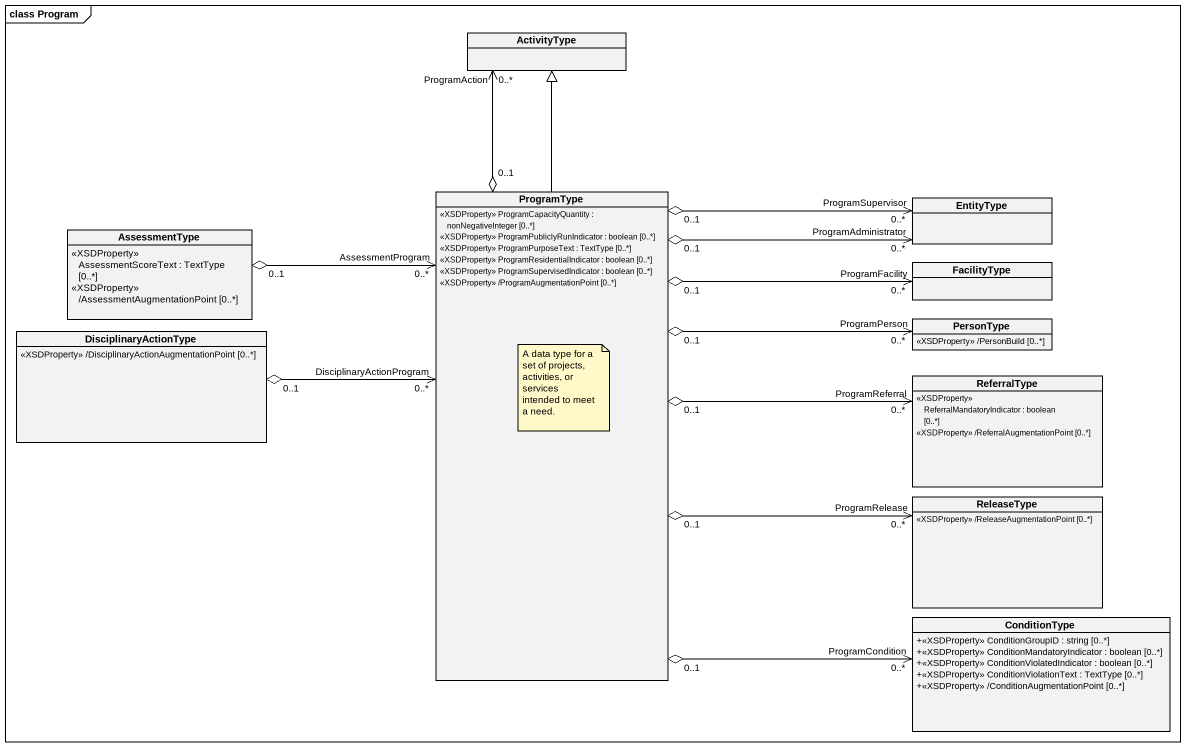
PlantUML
@startuml
mainframe class Program
hide circle
hide empty members
skinparam classAttributeIconSize 0
class ActivityType
class AssessmentType {
  <<XSDProperty>> AssessmentScoreText : TextType [0..*]
  <<XSDProperty>> /AssessmentAugmentationPoint [0..*]
}
class ProgramType {
  <<XSDProperty>> ProgramCapacityQuantity : nonNegativeInteger [0..*]
  <<XSDProperty>> ProgramPubliclyRunIndicator : boolean [0..*]
  <<XSDProperty>> ProgramPurposeText : TextType [0..*]
  <<XSDProperty>> ProgramResidentialIndicator : boolean [0..*]
  <<XSDProperty>> ProgramSupervisedIndicator : boolean [0..*]
  <<XSDProperty>> /ProgramAugmentationPoint [0..*]
}
class EntityType
class FacilityType
class DisciplinaryActionType {
  <<XSDProperty>> /DisciplinaryActionAugmentationPoint [0..*]
}
class PersonType {
  <<XSDProperty>> /PersonBuild [0..*]
}
class ReferralType {
  <<XSDProperty>> ReferralMandatoryIndicator : boolean [0..*]
  <<XSDProperty>> /ReferralAugmentationPoint [0..*]
}
class ReleaseType {
  <<XSDProperty>> /ReleaseAugmentationPoint [0..*]
}
class ConditionType {
  +<<XSDProperty>> ConditionGroupID : string [0..*]
  +<<XSDProperty>> ConditionMandatoryIndicator : boolean [0..*]
  +<<XSDProperty>> ConditionViolatedIndicator : boolean [0..*]
  +<<XSDProperty>> ConditionViolationText : TextType [0..*]
  +<<XSDProperty>> /ConditionAugmentationPoint [0..*]
}
AssessmentType "0..1" o-right-> "AssessmentProgram\n0..*" ProgramType
ProgramType "0..1" o-up-> "ProgramAction\n0..*" ActivityType
ProgramType -up-|> ActivityType
ProgramType "0..1" o-right-> "ProgramAdministrator\n0..*" EntityType
ProgramType "0..1" o-right-> "ProgramSupervisor\n0..*" EntityType
ProgramType "0..1" o-right-> "ProgramFacility\n0..*" FacilityType
ProgramType "0..1" o-right-> "ProgramPerson\n0..*" PersonType
ProgramType "0..1" o-right-> "ProgramReferral\n0..*" ReferralType
ProgramType "0..1" o-right-> "ProgramRelease\n0..*" ReleaseType
ProgramType "0..1" o-right-> "ProgramCondition\n0..*" ConditionType
DisciplinaryActionType "0..1" o-right-> "DisciplinaryActionProgram\n0..*" ProgramType
note top of ProgramType : A data type for a set of projects, activities, or services intended to meet a need.
@enduml
